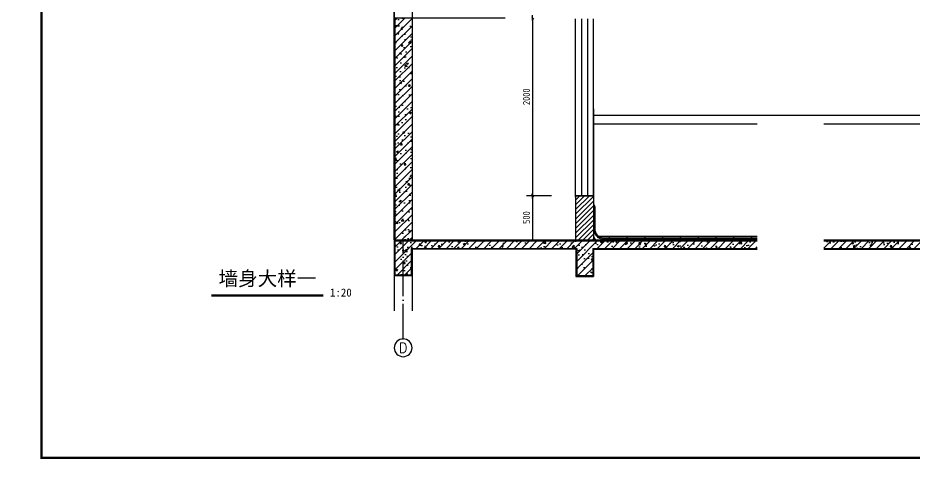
# Model space of a CAD drawing. Extents: x -726032 to 135930, y -151624 to 587044.
# Drawn here: x -148574 to -98196, y 262620 to 288650 of the extents above; entities that cross this region are included whole.
import ezdxf
from ezdxf.enums import TextEntityAlignment as Align

# ---------------------------------------------------------------- set-up
doc = ezdxf.new("R2010")
doc.units = 0
doc.header["$LTSCALE"] = 1000
doc.header["$MEASUREMENT"] = 0
doc.linetypes.add('DOTE', pattern=[2.42, 2, -0.2, 0.02, -0.2])
doc.layers.get('0').update_dxf_attribs({"linetype": 'CONTINUOUS'})
doc.layers.get('DEFPOINTS').update_dxf_attribs({"color": 1, "linetype": 'CONTINUOUS'})
for name, color, linetype in [('AXIS', 245, 'CONTINUOUS'), ('AXIS_TEXT', 7, 'CONTINUOUS'), ('DOTE', 8, 'DOTE'), ('PUB_TITLE', 1, 'CONTINUOUS'), ('WALL', 255, 'CONTINUOUS'), ('WINDOW', 155, 'CONTINUOUS'), ('引线', 213, 'CONTINUOUS'), ('构架', 4, 'CONTINUOUS')]:
    doc.layers.add(name, color=color, linetype=linetype)
doc.styles.add('-黑体', font='')
doc.styles.add('COMPLEX', font='COMPLEX')
doc.styles.add('DIM_FONT', font='isocp.shx', dxfattribs={"width": 0.8})
doc.styles.get('-黑体').set_extended_font_data('SimHei')
pattern_1 = [(45, (112014.9, 127398), (-212.13203, 212.13203), []), (50, (112014.9, 127398), (1075.8903, -94.1282), [112.5, -1237.5]), (355, (112014.9, 127398), (-208.127, 1128.288), [90, -990]), (100.4514, (112104.6, 127390.2), (867.764, 1034.1593), [95.6103, -1051.713]), (46.1842, (112014.9, 127698), (1600.8616, -248.2785), [168.75, -1856.25]), (96.6356, (112148.3, 127677.3), (1401.994, 1461.177), [143.415, -1577.5695]), (351.1842, (112014.9, 127698), (1401.993, 1461.178), [135, -1485]), (21, (112164.9, 127623), (895.3606, -603.9283), [112.5, -1237.5]), (326, (112164.9, 127623), (364.973, 1087.725), [90, -990]), (71.4514, (112239.5, 127572.7), (1260.334, 483.7957), [95.6103, -1051.713]), (37.5, (112014.9, 127398), (18.2398, 499.3408), [0, -978, 0, -1005, 0, -993.75]), (7.5, (112014.9, 127398), (394.6043, 591.6176), [0, -573, 0, -955.5, 0, -378.75]), (327.5, (111680.4, 127398), (800.73365, -33.8323), [0, -375, 0, -1170, 0, -1552.5]), (317.5, (111530.4, 127398), (874.7793, 150.1575), [0, -487.5, 0, -777, 0, -1102.5])]

# ---------------------------------------------------------------- blocks, each defined once
blk = doc.blocks.new('_AXISO')
blk.add_circle((0, 0), 0.5)
at = {"layer": 'AXIS_TEXT', "style": 'COMPLEX', "width": 1.041667}
blk.add_attdef('A', text='', height=0.56, dxfattribs=at).set_placement((-0.25, -0.28), (0.25, -0.28), align=Align.FIT)
blk = doc.blocks.new('_DIMX')
blk.add_line((-150, 0), (150, 0))
at = {"const_width": 50}
blk.add_lwpolyline([(-70, -70), (70, 70)], dxfattribs=at)

msp = doc.modelspace()

# ---------------------------------------------------------------- hatches: boundary and pattern name
h = msp.add_hatch()
h.set_pattern_fill('AN31C', color=136, scale=1500, style=0)
h.set_pattern_definition(pattern_1)
h.paths.add_polyline_path([(-126920.3, 288640.1), (-127370.3, 288640.1), (-127370.3, 276174.6), (-126920.3, 276174.6)])
h.paths.add_polyline_path([(-126420.3, 288640.1), (-126920.3, 288640.1), (-126920.3, 276174.6), (-126420.3, 276174.6)])
h = msp.add_hatch()
h.set_pattern_fill('ANSI31', color=136, scale=1500, style=0)
h.set_pattern_definition([(45, (112014.9, 127398.01), (-132.58252, 132.58252), [])])
h.paths.add_polyline_path([(-117220.3, 276174.6), (-116213.7, 276174.6), (-116213.7, 276342.8, -0.0577945), (-116220.3, 276400.1), (-116220.3, 278650.1), (-117220.3, 278650.1), (-117220.3, 278598.1)])
h = msp.add_hatch()
h.set_pattern_fill('AN31C', color=136, scale=1500, style=0)
h.set_pattern_definition(pattern_1)
h.paths.add_polyline_path([(-103266.7, 276124.6), (-103266.7, 275700.1), (-93286.9, 275700.1), (-93286.9, 274175.1), (-93286.4, 274174.6), (-92386.9, 274174.6), (-92386.9, 275700.1), (-84870.3, 275700.1), (-84870.3, 274200.1), (-83820.3, 274200.1), (-83770.3, 274200.1), (-83770.3, 274599.6), (-83770.8, 274600.1), (-83970.3, 274600.1), (-83970.3, 275550.1), (-83770.3, 275550.1), (-83770.3, 277624.6), (-83770.8, 277625.1), (-84169.8, 277625.1), (-84170.3, 277624.6), (-84170.3, 276124.6)])
h = msp.add_hatch()
h.set_pattern_fill('AN31C', color=136, scale=1500, style=0)
h.set_pattern_definition(pattern_1)
h.paths.add_polyline_path([(-117163.7, 275700.1), (-117163.7, 274174.6), (-116263.7, 274174.6), (-116263.7, 275700.1), (-107016.6, 275700.1), (-107016.6, 276124.6), (-126920.3, 276124.6), (-126920.3, 274200.1), (-126470.3, 274200.1), (-126470.3, 275700.1)])
h.paths.add_polyline_path([(-127370.3, 274200.1), (-126920.3, 274200.1), (-126920.3, 276124.6), (-127370.3, 276124.6)])

# ---------------------------------------------------------------- linework, layer by layer
at = {"color": 136}
for p, q in [((-127420.3, 276174.6), (-127420.3, 315150.1)), ((-127419.8, 288640.1), (-127420.3, 288640.6)), ((-121184.5, 288640.1), (-127419.8, 288640.1)), ((-116220.3, 283533.4), (-116220.3, 276400.1)), ((-94836.9, 283168.4), (-116220.3, 283168.4)), ((-107016.6, 282670.1), (-116220.3, 282670.1)), ((-94836.9, 282670.1), (-103266.7, 282670.1)), ((-118575.4, 278650.1), (-119976.3, 278650.1)), ((-116220.3, 278650.1), (-117220.3, 278650.1)), ((-116213.7, 278650.1), (-116213.7, 276174.6)), ((-107016.6, 276150.1), (-115970.3, 276150.1)), ((-115929.3, 276383.4), (-107016.6, 276383.4)), ((-115685.7, 276230.7), (-107016.6, 276230.7)), ((-115648.5, 276297.1), (-107016.6, 276297.1)), ((-126469.8, 275700.1), (-117163.7, 275700.1)), ((-117163.7, 275700.1), (-117163.7, 274175.1)), ((-116263.7, 275700.1), (-107016.6, 275700.1)), ((-116263.7, 275700.1), (-116263.7, 274175.1)), ((-103266.7, 275700.1), (-93287.4, 275700.1)), ((-117163.2, 274174.6), (-116264.2, 274174.6))]:
    msp.add_line(p, q, dxfattribs=at)
at = {"color": 0, "linetype": 'ByBlock'}
for p, q in [((-119638.7, 288649.1), (-119638.7, 278651.1)), ((-119638.7, 278649.1), (-119638.7, 276151.1))]:
    msp.add_line(p, q, dxfattribs=at)
for p, q in [((-117220.3, 278650.1), (-116220.3, 278650.1)), ((-117214.2, 275650.1), (-126420.3, 275650.1))]:
    msp.add_line(p, q)
at = {"color": 146}
for p, q in [((-117220.3, 278650.1), (-117220.3, 276150.1)), ((-115338.1, 276383.4), (-115338.1, 276297.1)), ((-114338.1, 276383.4), (-114338.1, 276297.1)), ((-113338.1, 276383.4), (-113338.1, 276297.1)), ((-112338.1, 276383.4), (-112338.1, 276297.1)), ((-111338.1, 276383.4), (-111338.1, 276297.1)), ((-110338.1, 276383.4), (-110338.1, 276297.1)), ((-109338.1, 276383.4), (-109338.1, 276297.1)), ((-108338.1, 276383.4), (-108338.1, 276297.1)), ((-107338.1, 276383.4), (-107338.1, 276297.1))]:
    msp.add_line(p, q, dxfattribs=at)
at = {"color": 26}
for p, q in [((-116213.7, 278173.5), (-116148.5, 278047.1)), ((-116185.7, 277980.6), (-116213.7, 278083.7)), ((-116185.7, 277980.6), (-116185.7, 276730.7)), ((-116148.5, 278047.1), (-116148.5, 276797.1))]:
    msp.add_line(p, q, dxfattribs=at)
at = {"color": 134}
for p, q in [((-127420.3, 276174.6), (-107016.6, 276174.6)), ((-127370.3, 274200.1), (-127370.3, 276124.1)), ((-127369.8, 276124.6), (-107016.6, 276124.6)), ((-103266.7, 276174.6), (-84220.8, 276174.6)), ((-103266.7, 276124.6), (-84170.8, 276124.6)), ((-126470.3, 275699.6), (-126470.3, 274200.6)), ((-126470.8, 274200.1), (-127370.3, 274200.1))]:
    msp.add_line(p, q, dxfattribs=at)
at = {"color": 146}
for centre in [(-115685.7, 276730.7), (-115648.5, 276797.1)]:
    msp.add_arc(centre, 500, 180, 270, dxfattribs=at)
at = {"color": 136}
msp.add_arc((-115970.3, 276400.1), 250, 180, 270, dxfattribs=at)
at = {"layer": 'DEFPOINTS', "color": 0, "linetype": 'ByBlock'}
msp.add_point((-119638.7, 278650.1), dxfattribs=at)
at = {"layer": 'DOTE'}
msp.add_line((-126920.3, 270583.3), (-126920.3, 276124.6), dxfattribs=at)
at = {"layer": 'PUB_TITLE'}
for points, const_width in [([(-149841.3, 262619.9), (-53251.3, 262619.9), (-53251.3, 331655.6), (-149841.3, 331655.6)], 0.234), ([(-147241.3, 263919.9), (-54551.3, 263919.9), (-54551.3, 330355.6), (-147241.3, 330355.6)], 130)]:
    msp.add_lwpolyline(points, close=True, dxfattribs=dict(at, const_width=const_width))
at = {"layer": 'WALL'}
for p, q in [((-127420.3, 290150.1), (-127420.3, 272189.7)), ((-126420.3, 290150.1), (-126420.3, 276174.6)), ((-117220.3, 278650.1), (-117220.3, 276150.1)), ((-126420.3, 275650.1), (-126420.3, 272189.7)), ((-117213.7, 275649.6), (-117213.7, 274124.6)), ((-116213.7, 275649.6), (-116213.7, 274124.6)), ((-116213.2, 275650.1), (-107016.6, 275650.1)), ((-103266.7, 275650.1), (-93337.4, 275650.1)), ((-126420.8, 274150.1), (-127426.4, 274150.1)), ((-126420.3, 274150.1), (-127420.3, 274150.1)), ((-117213.7, 274124.6), (-116213.7, 274124.6))]:
    msp.add_line(p, q, dxfattribs=at)
at = {"layer": 'WALL', "color": 136}
msp.add_line((-117220.3, 278650.1), (-116220.3, 278650.1), dxfattribs=at)
at = {"layer": 'WINDOW'}
for p, q in [((-117220.3, 278598.1), (-117220.3, 288598.1)), ((-116887, 288598.1), (-116887, 278650.1)), ((-116553.6, 288598.1), (-116553.6, 278650.1)), ((-116220.3, 278598.1), (-116220.3, 288598.1))]:
    msp.add_line(p, q, dxfattribs=at)
at = {"layer": '引线'}
msp.add_line((-127370.3, 276174.6), (-127370.3, 288640.1), dxfattribs=at)
at = {"layer": '构架', "const_width": 120}
msp.add_lwpolyline([(-137695.2, 273051.2), (-131408.2, 273051.2)], dxfattribs=at)
msp.add_lwpolyline([(-137695.2, 273051.2), (-131408.2, 273051.2)], dxfattribs=at)

# ---------------------------------------------------------------- block references
at = {"color": 0, "linetype": 'ByBlock'}
for p, rotation in [((-119638.7, 288650.1), 90), ((-119638.7, 278650.1), 270), ((-119638.7, 278650.1), 90)]:
    msp.add_blockref('_DIMX', p, dxfattribs=dict(at, rotation=rotation))
at = {"layer": 'AXIS', "color": 146}
ref = msp.add_blockref('_AXISO', (-126918.4, 270110), dxfattribs=dict(at, xscale=-1000, yscale=1000, zscale=1000))
ref.add_attrib('A', 'D', dxfattribs={"layer": 'AXIS_TEXT', "height": 560, "style": 'COMPLEX', "width": 1.102941}).set_placement((-127168.4, 269830), (-126668.4, 269830), align=Align.FIT)

# ---------------------------------------------------------------- texts
at = {"color": 7, "style": 'DIM_FONT', "width": 0.8}
for s, p in [('2000', (-119788.7, 283754)), ('500', (-119788.7, 277067))]:
    msp.add_text(s, height=400, rotation=90, dxfattribs=at).set_placement(p)
at = {"layer": 'AXIS', "style": '-黑体'}
for s, height, p in [('墙身大样一', 806.4, (-137293.2, 273602.6)), ('墙身大样一', 806.4, (-137293.2, 273602.6)), ('1:20', 450, (-131031.9, 272990.6)), ('1:20', 450, (-131031.9, 272990.6))]:
    msp.add_text(s, height=height, dxfattribs=at).set_placement(p)

doc.saveas('drawing.dxf')
